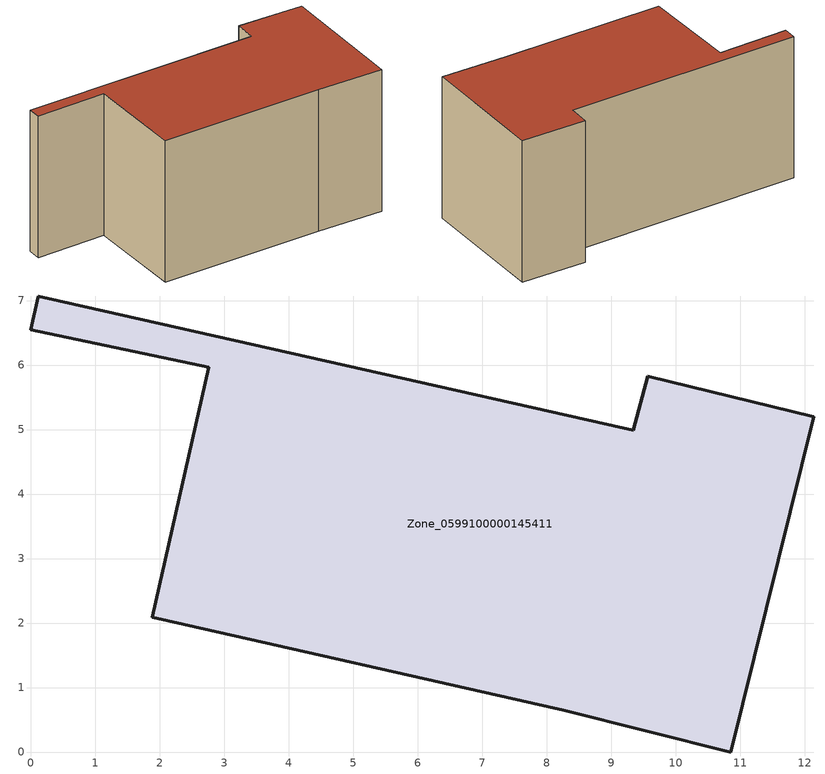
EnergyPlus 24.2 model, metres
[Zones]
Zone_0599100000145411
 floor ground (C_G): 9.34,4.99 9.57,5.83 12.14,5.2 10.85,0 8.26,0.65 1.88,2.09 2.76,5.97 0,6.55 0.11,7.07 z0
 wall outside (C_F): 9.57,5.83 9.34,4.99 0.11,7.07 0,6.55 2.76,5.97 1.88,2.09 8.26,0.65 10.85,0 12.14,5.2 9.57,5.83 z0:5.82
 roof outside (C_R): 9.34,4.99 0.11,7.07 0,6.55 2.76,5.97 1.88,2.09 8.26,0.65 10.85,0 12.14,5.2 9.57,5.83 z5.82
[BUILDING]
Pand.0599100000145411: North Axis=0; Terrain=City; Loads Convergence Tolerance Value=0.04; Temperature Convergence Tolerance Value=0.4; Solar Distribution=FullExterior; Maximum Number of Warmup Days=25; Minimum Number of Warmup Days=1
[Site:Location]
Rotterdam.The.Hague.AP_ZH_NLD Design_Conditions: Latitude=51.96; Longitude=4.45; Time Zone=1; Elevation=-4.5
[SITE:GROUNDTEMPERATURE:BUILDINGSURFACE]
18, 18, 18, 18, 18, 18, 18, 18, 18, 18, 18, 18
[MATERIAL] Thermal Absorptance=0.9; Solar Absorptance=0.7; Visible Absorptance=0.7
Name | Roughness | Thickness | Conductivity | Density | Specific Heat
G.TI.1946 | MediumSmooth | 0.15 | 1 | 540 | 1210
F.TI.1946 | Rough | 0.3 | 0.857143 | 1920 | 840
R.TI.1946 | MediumRough | 0.2 | 0.1 | 1500 | 1000
[CONSTRUCTION]
C_G: G.TI.1946
C_F: F.TI.1946
C_R: R.TI.1946
[ZONE]
Zone_0599100000145411: Type=1; Multiplier=1; Ceiling Height=Autocalculate; Volume=Autocalculate; Floor Area=autocalculate; Part of Total Floor Area=Yes
[ZONEINFILTRATION:DESIGNFLOWRATE]
Infil_Zone_0599100000145411: Zone or ZoneList or Space or SpaceList=Zone_0599100000145411; Schedule=AlwaysOn; Design Flow Rate Calculation Method=Flow/Area; Flow Rate per Floor Area=0.003; Constant Term Coefficient=1; Temperature Term Coefficient=0; Velocity Term Coefficient=0; Velocity Squared Term Coefficient=0
[HVACTEMPLATE:ZONE:IDEALLOADSAIRSYSTEM]
Zone_0599100000145411: Maximum Heating Supply Air Temperature=50; Minimum Cooling Supply Air Temperature=13; Maximum Heating Supply Air Humidity Ratio=0.0156; Minimum Cooling Supply Air Humidity Ratio=0.0077; Heating Limit=NoLimit; Cooling Limit=NoLimit; Dehumidification Control Type=ConstantSensibleHeatRatio; Cooling Sensible Heat Ratio=0.7; Dehumidification Setpoint=60; Humidification Control Type=None; Humidification Setpoint=30; Outdoor Air Method=None; Outdoor Air Flow Rate per Person=0.00944; Outdoor Air Flow Rate per Zone Floor Area=0; Outdoor Air Flow Rate per Zone=0; Demand Controlled Ventilation Type=None; Outdoor Air Economizer Type=NoEconomizer; Heat Recovery Type=None; Sensible Heat Recovery Effectiveness=0.7; Latent Heat Recovery Effectiveness=0.65
[ZONECONTROL:THERMOSTAT]
ThermostatControl_Zone_0599100000145411: Zone or ZoneList=Zone_0599100000145411; Control Type Schedule=DualSetpointControlType; Control 1=Thermostat_Zone_0599100000145411; Temperature Difference Between Cutout And Setpoint=0
[THERMOSTATSETPOINT:DUALSETPOINT]
Thermostat_Zone_0599100000145411: Heating Setpoint Temperature Schedule=HeatingSetpoint_Zone_0599100000145411; Cooling Setpoint Temperature Schedule=CoolingSetpoint_Zone_0599100000145411
[SCHEDULE:COMPACT]
HeatingSetpoint_Zone_0599100000145411: Through: 12/31, For: AllDays, Until: 24:00, 21
CoolingSetpoint_Zone_0599100000145411: Through: 12/31, For: AllDays, Until: 24:00, 24
DualSetpointControlType: Through: 12/31, For: AllDays, Until: 24:00, 4
AlwaysOn: Through: 12/31, For: AllDays, Until: 24:00, 1
